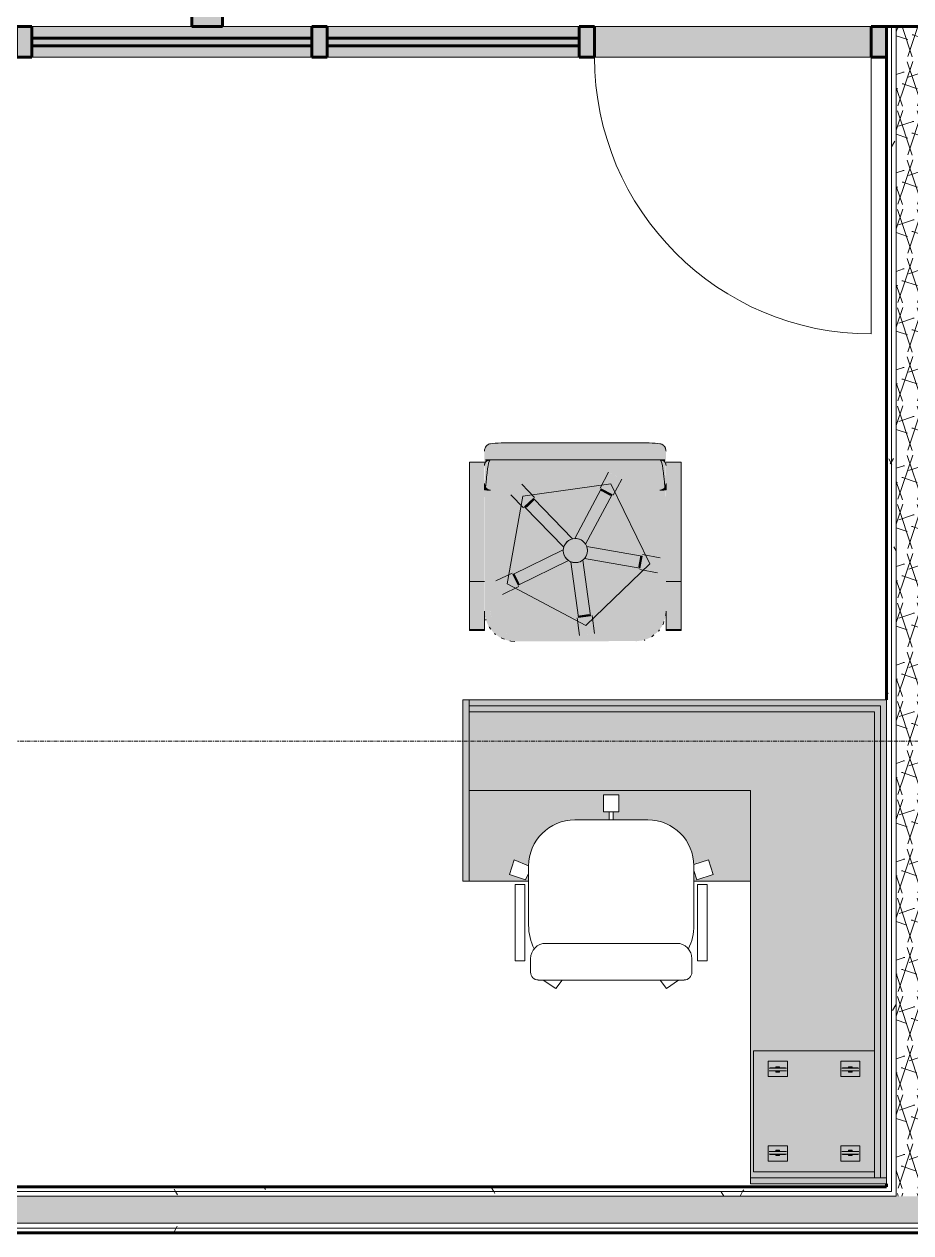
# Model space of a CAD drawing. Header units: inches. Extents: x -4061 to -1937, y 10959 to 12323.
# Drawn here: x -3751.5 to -3636.2, y 11123.2 to 11280.5 of the extents above; entities that cross this region are included whole.
import ezdxf

# ---------------------------------------------------------------- set-up
doc = ezdxf.new("R2010")
doc.units = ezdxf.units.IN
doc.header["$MEASUREMENT"] = 0
doc.linetypes.add('Grid Line 1_2_', pattern=[0.875, 0.5, -0.125, 0.125, -0.125])
for name, color, linetype, lineweight in [('0-1', 7, 'Continuous', 5), ('A-DOOR', 31, 'Continuous', 18), ('A-DOOR-7', 31, 'Continuous', 9), ('A-GLAZ-CURT', 52, 'Continuous', 9), ('A-GLAZ-CURT-3', 52, 'Continuous', 60), ('A-GLAZ-CWMG', 51, 'Continuous', 9), ('A-GLAZ-CWMG-4', 51, 'Continuous', 60), ('A-WALL', 113, 'Continuous', 18), ('A-WALL-PATT-6', 111, 'Continuous', 9), ('I-FURN', 30, 'Continuous', 9), ('I-WALL-2', 2, 'Continuous', 60), ('S-GRID-1', 1, 'Grid Line 1_2_', 9)]:
    doc.layers.add(name, color=color, linetype=linetype, lineweight=lineweight)
pattern_1 = [(0, (0, 0), (20.48, 5.12), [0.845, -14.515, 0.845, -14.515, -81.92]), (0, (0, 0), (20.48, 5.12), [-30.72, 0.845, -29.875, 0.845, -14.515, -35.84]), (0, (0, 0), (20.48, 5.12), [-76.8, 0.845, -9.395, 0.845, -24.755]), (120, (7.68, 2.56), (-14.67405, 15.1762003), [0.845, -14.515, 0.845, -14.515, -81.92]), (120, (7.68, 2.56), (-14.67405, 15.1762003), [-30.72, 0.845, -29.875, 0.845, -14.515, -35.84]), (120, (7.68, 2.56), (-14.67405, 15.1762003), [-76.8, 0.845, -9.395, 0.845, -24.755]), (240, (10.24, 12.8), (-5.80595, -20.2962003), [0.845, -14.515, 0.845, -14.515, -81.92]), (240, (10.24, 12.8), (-5.80595, -20.2962003), [-30.72, 0.845, -29.875, 0.845, -14.515, -35.84]), (240, (10.24, 12.8), (-5.80595, -20.2962003), [-76.8, 0.845, -9.395, 0.845, -24.755])]
pattern_2 = [(161.57, (0.32, 0.32), (-2.560496185, -0.000537386), [0, -18.214, 2.022, 0]), (18.43, (-0.32, 0.32), (-2.560496185, 0.000537386), [0, -18.214, 2.022, 0]), (108.43, (0.32, 0.32), (1.27922091, -6.400876726), [6.07, -14.166]), (71.57, (-0.32, 0.32), (1.27922091, 6.400876726), [6.07, -14.166])]

# ---------------------------------------------------------------- blocks, each defined once
blk = doc.blocks.new('CTR - 1st Phase - Shell_rvt-1-ENLARGED RCP - 1ST FLOOR PLAN - EAST')
at = {"layer": 'S-GRID-1'}
blk.add_line((-1936.83, 11187.19), (-4027.88, 11187.19), dxfattribs=at)
blk = doc.blocks.new('Storefront_Entry_Door-_Single_7051 - Store Front Single Door-2030641-ENLARGED RCP - 1ST FLOOR PLAN - EAST')
at = {"layer": 'A-DOOR-7'}
blk.add_line((-18, 2), (-18, 38), dxfattribs=at)
blk.add_arc((-18, 2), 36, 0, 90, dxfattribs=at)
blk = doc.blocks.new('Rectangular Mullion - 2_ x 4_ rectangular-2030643-ENLARGED RCP - 1ST FLOOR PLAN - EAST')
at = {"layer": 'A-GLAZ-CWMG'}
blk.add_hatch(color=256, dxfattribs=at).paths.add_polyline_path([(0, -2), (0, 2), (-2, 2), (-2, -2)], flags=0)
at = {"layer": 'A-GLAZ-CWMG-4'}
for p, q in [((-2, 2), (0, 2)), ((-2, -2), (-2, 2)), ((0, 2), (0, -2)), ((0, -2), (-2, -2))]:
    blk.add_line(p, q, dxfattribs=at)
blk = doc.blocks.new('System Panel - Glazed-2030644-ENLARGED RCP - 1ST FLOOR PLAN - EAST')
at = {"layer": 'A-GLAZ-CURT'}
blk.add_hatch(color=256, dxfattribs=at).paths.add_polyline_path([(-16.4, 0.5), (-16.4, -0.5), (16.4, -0.5), (16.4, 0.5), (5.82, 0.5)], flags=0)
at = {"layer": 'A-GLAZ-CURT-3'}
for p, q in [((-16.4, -0.5), (-16.4, 0.5)), ((-16.4, 0.5), (16.4, 0.5)), ((16.4, 0.5), (16.4, -0.5)), ((16.4, -0.5), (-16.4, -0.5))]:
    blk.add_line(p, q, dxfattribs=at)
blk = doc.blocks.new('System Panel - Glazed-2030645-ENLARGED RCP - 1ST FLOOR PLAN - EAST')
at = {"layer": 'A-GLAZ-CURT'}
blk.add_hatch(color=256, dxfattribs=at).paths.add_polyline_path([(-14.16, 0.5), (-18.2, 0.5), (-18.2, -0.5), (18.2, -0.5), (18.2, 0.5), (-11.17, 0.5)], flags=0)
at = {"layer": 'A-GLAZ-CURT-3'}
for p, q in [((-18.2, -0.5), (-18.2, 0.5)), ((-18.2, 0.5), (18.2, 0.5)), ((18.2, 0.5), (18.2, -0.5)), ((18.2, -0.5), (-18.2, -0.5))]:
    blk.add_line(p, q, dxfattribs=at)
blk = doc.blocks.new('Rectangular Mullion - 2_ x 4_ rectangular-1892388-ENLARGED RCP - 1ST FLOOR PLAN - EAST')
at = {"layer": 'A-GLAZ-CWMG'}
blk.add_hatch(color=256, dxfattribs=at).paths.add_polyline_path([(-3641.32, 11276.16), (-3641.32, 11280.16), (-3677.32, 11280.16), (-3677.32, 11276.16)], flags=0)
for p, q in [((-3641.32, 11280.16), (-3677.32, 11280.16)), ((-3641.32, 11276.16), (-3677.32, 11276.16))]:
    blk.add_line(p, q, dxfattribs=at)
blk = doc.blocks.new('Rectangular Mullion - 2_ x 4_ rectangular-1900240-ENLARGED RCP - 1ST FLOOR PLAN - EAST')
at = {"layer": 'A-GLAZ-CWMG'}
h = blk.add_hatch(color=256, dxfattribs=at)
h.paths.add_polyline_path([(-3679.32, 11276.16), (-3679.32, 11277.66), (-3712.12, 11277.66), (-3712.12, 11276.16), (-3700.33, 11276.16)], flags=0)
h.paths.add_polyline_path([(-3702.35, 11278.66), (-3679.32, 11278.66), (-3679.32, 11280.16), (-3712.12, 11280.16), (-3712.12, 11278.66), (-3705.12, 11278.66)], flags=0)
for p, q in [((-3679.32, 11280.16), (-3712.12, 11280.16)), ((-3679.32, 11276.16), (-3712.12, 11276.16))]:
    blk.add_line(p, q, dxfattribs=at)
blk = doc.blocks.new('Rectangular Mullion - 2_ x 4_ rectangular-1890806-ENLARGED RCP - 1ST FLOOR PLAN - EAST')
at = {"layer": 'A-GLAZ-CWMG'}
h = blk.add_hatch(color=256, dxfattribs=at)
h.paths.add_polyline_path([(-3720.09, 11276.16), (-3714.12, 11276.16), (-3714.12, 11277.66), (-3750.52, 11277.66), (-3750.52, 11276.16), (-3721.94, 11276.16)], flags=0)
h.paths.add_polyline_path([(-3721.86, 11278.66), (-3714.12, 11278.66), (-3714.12, 11280.16), (-3750.52, 11280.16), (-3750.52, 11278.66), (-3723.72, 11278.66)], flags=0)
for p, q in [((-3729.72, 11280.16), (-3750.52, 11280.16)), ((-3714.12, 11280.16), (-3725.72, 11280.16)), ((-3714.12, 11276.16), (-3750.52, 11276.16))]:
    blk.add_line(p, q, dxfattribs=at)
blk = doc.blocks.new('Rectangular Mullion - 2_ x 4_ rectangular-2030640-ENLARGED RCP - 1ST FLOOR PLAN - EAST')
at = {"layer": 'A-GLAZ-CWMG'}
blk.add_hatch(color=256, dxfattribs=at).paths.add_polyline_path([(-1, -2), (-1, 2), (1, 2), (1, -2)], flags=0)
at = {"layer": 'A-GLAZ-CWMG-4'}
for p, q in [((1, 2), (-1, 2)), ((-1, 2), (-1, -2)), ((1, -2), (1, 2)), ((-1, -2), (1, -2))]:
    blk.add_line(p, q, dxfattribs=at)
blk = doc.blocks.new('Rectangular Mullion - 2_ x 4_ rectangular-2030650-ENLARGED RCP - 1ST FLOOR PLAN - EAST')
at = {"layer": 'A-GLAZ-CWMG'}
blk.add_hatch(color=256, dxfattribs=at).paths.add_polyline_path([(0, -2), (0, 2), (-2, 2), (-2, -2)], flags=0)
at = {"layer": 'A-GLAZ-CWMG-4'}
for p, q in [((-2, 2), (0, 2)), ((-2, -2), (-2, 2)), ((0, 2), (0, -2)), ((0, -2), (-2, -2))]:
    blk.add_line(p, q, dxfattribs=at)
blk = doc.blocks.new('L-shaped_office_desk_18130 - Desk office-1854579-ENLARGED RCP - 1ST FLOOR PLAN - EAST')
at = {"layer": 'I-FURN'}
for points in [[(-27.56, -11.81), (-26.77, -11.81), (-26.77, 11.81), (-27.56, 11.81), (-27.56, -7.21)], [(26.77, -50.39), (26.77, 11.02), (-26.77, 11.02), (-26.77, 10.24), (25.98, 10.24), (25.98, -50.39)], [(-26.77, -11.81), (-19.02, -11.81), (-19.02, -10.81), (-19.41, -11.6), (-21.52, -10.92), (-20.9, -9.02), (-19.02, -9.82), (-18.81, -8.27), (-18.21, -6.82), (-17.26, -5.58), (-16.02, -4.62), (-14.57, -4.03), (-12.96, -3.82), (-8.52, -3.82), (-8.52, -2.78), (-9.27, -2.78), (-9.27, -0.56), (-7.27, -0.56), (-7.27, -2.78), (-8.02, -2.78), (-8.02, -3.82), (-3.52, -3.82), (-2, -4.02), (-0.57, -4.59), (0.66, -5.51), (1.61, -6.71), (2.23, -8.11), (2.48, -9.63), (4.37, -9.02), (4.99, -10.92), (2.87, -11.6), (2.48, -10.4), (2.48, -11.81), (9.84, -11.81), (9.84, 0), (-26.77, 0), (-26.77, -11.6)], [(13.68, -36.5), (14.51, -36.5), (14.51, -36.13), (12.26, -36.13), (12.26, -36.5), (13.39, -36.5)], [(12.39, -36.13), (14.39, -36.13), (14.36, -36.1), (12.39, -36.1)], [(13.32, -36.03), (13.51, -36.03), (13.51, -35.97), (13.26, -35.97), (13.26, -36.03), (13.31, -36.03)], [(23.92, -36.5), (23.96, -36.5), (23.96, -36.13), (21.71, -36.13), (21.71, -36.5), (23.81, -36.5)], [(23.8, -36.13), (23.83, -36.13), (23.81, -36.1), (21.83, -36.1), (21.86, -36.13), (23.79, -36.13)], [(22.9, -36.03), (22.96, -36.03), (22.94, -35.97), (22.71, -35.97), (22.71, -36.03), (22.83, -36.03)], [(13.17, -36.66), (13.6, -36.66), (13.6, -36.53), (13.17, -36.53), (13.17, -36.6)], [(23.05, -36.66), (23.05, -36.53), (22.62, -36.53), (22.62, -36.66), (23.01, -36.66)], [(13.39, -47.34), (14.51, -47.34), (14.51, -46.96), (12.26, -46.96), (12.26, -47.34), (13.09, -47.34)], [(13.41, -46.93), (13.6, -46.93), (13.6, -46.81), (13.17, -46.81), (13.17, -46.93), (13.39, -46.93)], [(21.71, -47.34), (23.96, -47.34), (23.96, -46.96), (21.71, -46.96)], [(22.9, -46.93), (23.05, -46.93), (23.05, -46.81), (22.62, -46.81), (22.62, -46.93), (22.83, -46.93)], [(13.65, -47.37), (14.39, -47.37), (14.36, -47.34), (12.39, -47.34), (12.41, -47.37), (13.64, -47.37)], [(13.51, -47.49), (13.51, -47.43), (13.26, -47.43), (13.28, -47.49), (13.45, -47.49)], [(23.8, -47.37), (23.83, -47.37), (23.81, -47.34), (21.83, -47.34), (21.86, -47.37), (23.71, -47.37)], [(22.71, -47.49), (22.96, -47.49), (22.96, -47.43), (22.71, -47.43)], [(26.77, -51.18), (27.56, -51.18), (27.56, -50.39), (9.84, -50.39), (9.84, -51.18), (25.98, -51.18)]]:
    blk.add_hatch(color=256, dxfattribs=at).paths.add_polyline_path(points, flags=0)
h = blk.add_hatch(color=256, dxfattribs=at)
h.paths.add_polyline_path([(9.84, -50.39), (25.98, -50.39), (25.98, -49.61), (10.24, -49.61), (10.24, -33.86), (25.98, -33.86), (25.98, 10.24), (-26.77, 10.24), (-26.77, 0), (9.84, 0), (9.84, -44.79)], flags=0)
h.paths.add_polyline_path([(27.56, -50.39), (27.56, 11.81), (-26.77, 11.81), (-26.77, 11.02), (26.77, 11.02), (26.77, -50.39)], flags=0)
h = blk.add_hatch(color=256, dxfattribs=at)
h.paths.add_polyline_path([(17.7, -49.61), (25.98, -49.61), (25.98, -33.86), (10.24, -33.86), (10.24, -49.61)], flags=0)
h.paths.add_polyline_path([(21.58, -48.24), (21.58, -46.24), (24.08, -46.24), (24.08, -48.24)], flags=0)
h.paths.add_polyline_path([(14.64, -48.24), (12.14, -48.24), (12.14, -46.24), (14.64, -46.24)], flags=0)
h.paths.add_polyline_path([(21.58, -37.22), (21.58, -35.22), (24.08, -35.22), (24.08, -37.22)], flags=0)
h.paths.add_polyline_path([(14.64, -37.22), (12.14, -37.22), (12.14, -35.22), (14.64, -35.22), (14.64, -35.39)], flags=0)
h = blk.add_hatch(color=256, dxfattribs=at)
h.paths.add_polyline_path([(12.14, -37.22), (14.64, -37.22), (14.64, -35.22), (12.14, -35.22), (12.14, -36.5)], flags=0)
h.paths.add_polyline_path([(13.56, -36.66), (13.17, -36.66), (13.17, -36.53), (13.6, -36.53), (13.6, -36.66)], flags=0)
h.paths.add_polyline_path([(13.6, -36.5), (12.26, -36.5), (12.26, -36.13), (12.39, -36.13), (12.41, -36.1), (14.39, -36.1), (14.39, -36.13), (14.51, -36.13), (14.51, -36.5), (13.64, -36.5)], flags=0)
h.paths.add_polyline_path([(13.32, -36.03), (13.26, -36.03), (13.28, -35.97), (13.51, -35.97), (13.51, -36.03), (13.39, -36.03)], flags=0)
h = blk.add_hatch(color=256, dxfattribs=at)
h.paths.add_polyline_path([(23.05, -37.22), (24.08, -37.22), (24.08, -35.22), (21.58, -35.22), (21.58, -37.22), (23.01, -37.22)], flags=0)
h.paths.add_polyline_path([(22.62, -36.66), (22.62, -36.53), (23.05, -36.53), (23.05, -36.66), (22.66, -36.66)], flags=0)
h.paths.add_polyline_path([(22.85, -36.5), (21.71, -36.5), (21.71, -36.13), (21.83, -36.13), (21.86, -36.1), (23.83, -36.1), (23.83, -36.13), (23.96, -36.13), (23.96, -36.5), (22.9, -36.5)], flags=0)
h.paths.add_polyline_path([(22.9, -36.03), (22.71, -36.03), (22.71, -35.97), (22.96, -35.97), (22.96, -36.03), (22.91, -36.03)], flags=0)
h = blk.add_hatch(color=256, dxfattribs=at)
h.paths.add_polyline_path([(14.09, -48.24), (14.64, -48.24), (14.63, -46.24), (12.14, -46.24), (12.14, -48.24), (13.95, -48.24)], flags=0)
h.paths.add_polyline_path([(13.32, -47.49), (13.26, -47.49), (13.26, -47.43), (13.51, -47.43), (13.51, -47.49), (13.39, -47.49)], flags=0)
h.paths.add_polyline_path([(13.13, -47.37), (12.39, -47.37), (12.39, -47.34), (12.26, -47.34), (12.26, -46.96), (14.51, -46.96), (14.51, -47.34), (14.39, -47.34), (14.36, -47.37), (13.26, -47.37)], flags=0)
h.paths.add_polyline_path([(13.41, -46.93), (13.17, -46.93), (13.17, -46.81), (13.6, -46.81), (13.6, -46.93), (13.45, -46.93)], flags=0)
h = blk.add_hatch(color=256, dxfattribs=at)
h.paths.add_polyline_path([(21.58, -48.24), (24.08, -48.24), (24.08, -46.24), (21.58, -46.24), (21.58, -47.34)], flags=0)
h.paths.add_polyline_path([(22.96, -47.49), (22.71, -47.49), (22.71, -47.43), (22.96, -47.43)], flags=0)
h.paths.add_polyline_path([(23.8, -47.37), (21.83, -47.37), (21.83, -47.34), (21.71, -47.34), (21.71, -46.96), (23.96, -46.96), (23.96, -47.34), (23.83, -47.34), (23.81, -47.37)], flags=0)
h.paths.add_polyline_path([(22.62, -46.93), (22.62, -46.81), (23.05, -46.81), (23.05, -46.93), (22.66, -46.93)], flags=0)
for p, q in [((-27.56, -11.81), (-27.56, 11.81)), ((-27.56, 11.81), (-26.77, 11.81)), ((-26.77, 11.81), (-26.77, -11.81)), ((27.56, 11.81), (-26.77, 11.81)), ((-26.77, 10.24), (-26.77, 11.02)), ((-26.77, 11.02), (26.77, 11.02)), ((26.77, 11.02), (26.77, -50.39)), ((27.56, 11.81), (27.56, -50.39)), ((25.98, 10.24), (-26.77, 10.24)), ((25.98, -50.39), (25.98, 10.24)), ((-26.77, 0), (9.84, 0)), ((9.84, 0), (9.84, -11.81)), ((-26.77, -11.81), (-27.56, -11.81)), ((-19.02, -11.81), (-26.77, -11.81)), ((9.84, -11.81), (2.48, -11.81)), ((9.84, -50.39), (9.84, -11.81)), ((10.24, -49.61), (10.24, -33.86)), ((10.24, -33.86), (25.98, -33.86)), ((14.64, -35.22), (12.14, -35.22)), ((12.14, -37.22), (12.14, -35.22)), ((14.51, -36.13), (12.26, -36.13)), ((14.39, -36.1), (12.39, -36.1)), ((13.64, -35.97), (13.14, -35.97)), ((13.14, -36.03), (13.14, -35.97)), ((13.14, -36.03), (13.64, -36.03)), ((13.64, -35.97), (13.64, -36.03)), ((14.64, -35.22), (14.64, -37.22)), ((24.08, -35.22), (21.58, -35.22)), ((21.58, -37.22), (21.58, -35.22)), ((23.96, -36.13), (21.71, -36.13)), ((23.83, -36.1), (21.83, -36.1)), ((23.08, -35.97), (22.58, -35.97)), ((22.58, -36.03), (22.58, -35.97)), ((22.58, -36.03), (23.08, -36.03)), ((23.08, -35.97), (23.08, -36.03)), ((24.08, -35.22), (24.08, -37.22)), ((12.14, -37.22), (14.64, -37.22)), ((12.26, -36.5), (14.51, -36.5)), ((13.64, -36.53), (13.14, -36.53)), ((13.14, -36.66), (13.14, -36.53)), ((13.14, -36.66), (13.64, -36.66)), ((13.64, -36.53), (13.64, -36.66)), ((21.58, -37.22), (24.08, -37.22)), ((21.71, -36.5), (23.96, -36.5)), ((23.08, -36.53), (22.58, -36.53)), ((22.58, -36.66), (22.58, -36.53)), ((22.58, -36.66), (23.08, -36.66)), ((23.08, -36.53), (23.08, -36.66)), ((14.64, -46.24), (12.14, -46.24)), ((12.14, -48.24), (12.14, -46.24)), ((14.51, -46.96), (12.26, -46.96)), ((13.64, -46.81), (13.14, -46.81)), ((13.14, -46.93), (13.14, -46.81)), ((13.14, -46.93), (13.64, -46.93)), ((13.64, -46.81), (13.64, -46.93)), ((14.64, -46.24), (14.64, -48.24)), ((24.08, -46.24), (21.58, -46.24)), ((21.58, -48.24), (21.58, -46.24)), ((23.96, -46.96), (21.71, -46.96)), ((23.08, -46.81), (22.58, -46.81)), ((22.58, -46.93), (22.58, -46.81)), ((22.58, -46.93), (23.08, -46.93)), ((23.08, -46.81), (23.08, -46.93)), ((24.08, -46.24), (24.08, -48.24)), ((12.14, -48.24), (14.64, -48.24)), ((12.26, -47.34), (14.51, -47.34)), ((12.39, -47.37), (14.39, -47.37)), ((13.64, -47.43), (13.14, -47.43)), ((13.14, -47.49), (13.14, -47.43)), ((13.14, -47.49), (13.64, -47.49)), ((13.64, -47.43), (13.64, -47.49)), ((21.58, -48.24), (24.08, -48.24)), ((21.71, -47.34), (23.96, -47.34)), ((21.83, -47.37), (23.83, -47.37)), ((23.08, -47.43), (22.58, -47.43)), ((22.58, -47.49), (22.58, -47.43)), ((22.58, -47.49), (23.08, -47.49)), ((23.08, -47.43), (23.08, -47.49)), ((25.98, -49.61), (10.24, -49.61)), ((9.84, -50.39), (9.84, -51.18)), ((9.84, -50.39), (27.56, -50.39)), ((9.84, -51.18), (27.56, -51.18)), ((26.77, -50.39), (25.98, -50.39)), ((27.56, -51.18), (27.56, -50.39))]:
    blk.add_line(p, q, dxfattribs=at)
blk = doc.blocks.new('Chair-Executive - Chair-Executive-1854441-ENLARGED RCP - 1ST FLOOR PLAN - EAST')
at = {"layer": 'I-FURN'}
for p, q in [((4.55, 14.36), (4.55, 12.14)), ((4.55, 14.36), (6.55, 14.36)), ((6.55, 14.36), (6.55, 12.14)), ((0.8, 11.1), (10.3, 11.1)), ((4.55, 12.14), (6.55, 12.14)), ((5.3, 12.14), (5.3, 11.1)), ((5.3, 12.14), (5.8, 12.14)), ((5.3, 11.1), (5.8, 11.1)), ((5.8, 12.14), (5.8, 11.1)), ((-7.7, 4), (-7.08, 5.9)), ((-7.08, 5.9), (-5.2, 5.1)), ((-5.2, 5.1), (-5.2, -2.61)), ((16.3, 5.29), (18.19, 5.9)), ((16.3, 5.1), (16.3, -2.61)), ((18.19, 5.9), (18.8, 4)), ((-7.7, 4), (-5.59, 3.31)), ((-5.59, 3.31), (-5.2, 4.11)), ((16.69, 3.31), (16.3, 4.52)), ((18.8, 4), (16.69, 3.31)), ((-6.95, 2.69), (-6.95, -7.25)), ((-6.95, 2.69), (-5.69, 2.69)), ((-5.69, 2.69), (-5.69, -7.25)), ((16.78, 2.69), (16.78, -7.25)), ((18.05, 2.69), (16.78, 2.69)), ((18.05, 2.69), (18.05, -7.25)), ((-2.95, -4.97), (14.05, -4.97)), ((-6.95, -7.25), (-5.69, -7.25)), ((-4.94, -8.74), (-4.94, -6.97)), ((16.04, -8.74), (16.04, -6.97)), ((18.05, -7.25), (16.78, -7.25)), ((-3.95, -9.74), (15.05, -9.74)), ((-1.64, -10.85), (-3.3, -9.74)), ((-0.83, -9.74), (-1.64, -10.85)), ((11.93, -9.74), (12.74, -10.85)), ((12.74, -10.85), (14.28, -9.74))]:
    blk.add_line(p, q, dxfattribs=at)
for centre, radius, start, end in [((0.8, 5.1), 6, 90, 180), ((10.3, 5.1), 6, 0, 90), ((1.8, -2.61), 7, 180, 206.1658), ((9.3, -2.61), 7, 333.8316, 0), ((-2.95, -6.97), 2, 90, 180), ((14.05, -6.97), 2, 0, 90), ((-3.95, -8.74), 0.993, 180, 270), ((15.05, -8.74), 0.993, 270, 0)]:
    blk.add_arc(centre, radius, start, end, dxfattribs=at)
blk = doc.blocks.new('Office_chair_with_leather_seat_18133 - Office_chair_with_leather_seat_18133-1855774-ENLARGED RCP - 1ST FLOOR PLAN - EAST')
at = {"layer": 'I-FURN'}
h = blk.add_hatch(color=256, dxfattribs=at)
h.paths.add_polyline_path([(10.38, 32.91), (10.49, 33.03), (10.46, 33.16), (10.39, 32.96)], flags=0)
h.paths.add_polyline_path([(10.24, 32.5), (10.29, 32.77), (10.32, 32.82), (10.38, 32.91), (10.38, 33.22), (10.63, 33.22), (10.65, 33.22), (10.71, 33.2), (10.73, 33.16), (10.84, 33.2), (11.02, 33.22), (11.02, 35.32), (10.78, 35.25), (10.58, 35.11), (10.38, 34.85), (10.29, 34.65), (10.25, 34.48), (10.24, 34.33), (10.24, 32.54)], flags=0)
for points in [[(21.98, 33.22), (33.07, 33.22), (33.07, 35.32), (31.68, 35.42), (29.64, 35.45), (13.27, 35.45), (11.65, 35.37), (11.02, 35.32), (11.02, 33.22), (14.31, 33.22)], [(10.2, 32.14), (10.24, 32.14), (10.24, 32.93), (8.27, 32.9), (8.27, 32.14)], [(8.27, 17.37), (10.24, 17.37), (10.24, 32.14), (8.27, 32.14), (8.27, 20.56)], [(27, 28.61), (28.09, 30.71), (26.37, 31.62), (25.28, 29.53), (26.94, 28.65)], [(33.9, 32.14), (35.83, 32.14), (35.83, 32.93), (33.86, 32.9), (33.86, 32.14)], [(33.86, 17.37), (35.83, 17.37), (35.83, 32.14), (33.86, 32.14), (33.86, 20.56)], [(15.32, 26.97), (16.74, 28.34), (15.1, 30.04), (13.68, 28.67), (15.29, 27)], [(11.02, 29.27), (10.75, 29.33), (10.55, 29.45), (10.37, 29.58), (10.24, 29.55), (10.26, 29.32), (10.47, 29.29), (10.97, 29.27)], [(26.71, 28.61), (26.78, 28.65), (26.8, 28.72), (25.44, 29.45), (25.43, 29.32), (25.52, 29.18), (26.56, 28.63), (26.69, 28.61)], [(33.07, 29.27), (33.83, 29.32), (33.86, 29.34), (33.83, 29.56), (33.67, 29.58), (33.53, 29.44), (33.42, 29.37), (33.25, 29.3), (33.08, 29.27)], [(15.6, 27.05), (15.75, 27.11), (16.64, 28.01), (16.64, 28.08), (16.58, 28.18), (15.47, 27.1), (15.56, 27.06)], [(21.96, 19.85), (22.37, 19.88), (22.76, 20.01), (23.03, 20.19), (23.17, 20.3), (23.45, 20.69), (23.59, 21.1), (23.63, 21.48), (23.54, 21.92), (23.37, 22.27), (23.12, 22.56), (22.76, 22.81), (22.37, 22.95), (21.98, 22.98), (21.63, 22.92), (21.29, 22.78), (20.95, 22.53), (20.7, 22.2), (20.54, 21.82), (20.49, 21.47), (20.54, 21.04), (20.69, 20.65), (20.91, 20.34), (21.27, 20.05), (21.76, 19.88), (21.94, 19.85)], [(30.47, 19.13), (30.74, 20.68), (30.63, 20.66), (30.59, 20.63), (30.51, 20.47), (30.32, 19.26), (30.44, 19.14)], [(32.76, 18.53), (33.11, 20.46), (30.77, 20.85), (30.44, 18.94), (32.72, 18.53)], [(8.27, 15.9), (10.24, 15.9), (10.24, 17.37), (8.27, 17.34), (8.27, 16.03)], [(12.57, 15.69), (14.69, 16.72), (13.83, 18.49), (11.7, 17.46), (12.56, 15.71)], [(14.6, 16.9), (14.69, 17.01), (14.71, 17.11), (14.6, 17.35), (14.15, 18.27), (13.96, 18.33), (13.93, 18.29), (14.59, 16.93)], [(35.83, 15.9), (35.83, 17.37), (33.86, 17.34), (33.86, 15.9)], [(10.24, 11.13), (10.24, 15.9), (8.27, 15.9), (8.27, 11.13)], [(33.86, 11.13), (35.83, 11.13), (35.83, 15.9), (33.86, 15.9), (33.86, 11.16)], [(14.17, 9.6), (14.17, 10.39), (13.36, 10.5), (12.59, 10.81), (11.92, 11.35), (11.43, 12.01), (11.13, 12.72), (11, 13.54), (10.24, 13.54), (10.37, 12.52), (10.68, 11.74), (10.84, 11.47), (11.45, 10.7), (12.13, 10.19), (12.2, 10.13), (13.22, 9.72), (13.53, 9.67), (13.92, 9.63)], [(10.37, 12.52), (10.26, 13.31), (10.34, 12.68)], [(22.62, 10.34), (24.57, 10.62), (24.24, 12.95), (22.29, 12.68), (22.62, 10.38)], [(22.49, 12.71), (24.04, 12.95), (24, 13.03), (23.95, 13.06), (23.83, 13.09), (22.56, 12.89), (22.49, 12.76)], [(29.92, 9.6), (30.94, 9.74), (31.72, 10.05), (31.98, 10.2), (32.76, 10.82), (33.27, 11.49), (33.33, 11.57), (33.74, 12.59), (33.79, 12.9), (33.83, 13.54), (33.07, 13.54), (32.96, 12.72), (32.65, 11.96), (32.13, 11.3), (31.45, 10.79), (30.74, 10.5), (29.92, 10.39), (29.92, 9.63)], [(8.27, 11.02), (10.24, 11.04), (10.24, 11.13), (8.27, 11.13), (8.27, 11.04)], [(33.86, 11.02), (35.83, 11.04), (35.83, 11.13), (33.86, 11.13), (33.86, 11.04)], [(14.17, 9.6), (29.92, 9.63), (29.92, 10.39), (22.79, 10.37), (22.62, 10.34), (22.6, 10.39), (14.17, 10.39), (14.17, 9.63)]]:
    blk.add_hatch(color=256, dxfattribs=at).paths.add_polyline_path(points, flags=0)
h = blk.add_hatch(color=256, dxfattribs=at)
h.paths.add_polyline_path([(33.72, 32.91), (33.61, 33.15), (33.62, 33.02), (33.7, 32.93)], flags=0)
h.paths.add_polyline_path([(33.86, 32.5), (33.84, 34.54), (33.72, 34.85), (33.67, 34.94), (33.52, 35.11), (33.32, 35.25), (33.07, 35.32), (33.07, 33.22), (33.39, 33.2), (33.4, 33.22), (33.45, 33.2), (33.48, 33.22), (33.71, 33.22), (33.73, 32.9), (33.82, 32.7), (33.85, 32.54)], flags=0)
h = blk.add_hatch(color=256, dxfattribs=at)
h.paths.add_polyline_path([(11.02, 13.54), (11.02, 29.27), (10.38, 29.3), (10.24, 29.3), (10.26, 13.54), (10.82, 13.54)], flags=0)
h.paths.add_polyline_path([(11.02, 29.27), (11.01, 33.2), (10.82, 32.92), (10.81, 32.87), (10.64, 32.05), (10.62, 31.95), (10.45, 30.27), (10.41, 29.6), (10.57, 29.44), (10.64, 29.39), (10.85, 29.3), (11.01, 29.27)], flags=0)
h.paths.add_polyline_path([(10.38, 29.64), (10.38, 29.65), (10.38, 29.65)], flags=0)
h.paths.add_polyline_path([(10.86, 33.03), (10.98, 33.2), (11.02, 33.22), (10.86, 33.2), (10.86, 33.13)], flags=0)
h = blk.add_hatch(color=256, dxfattribs=at)
h.paths.add_polyline_path([(10.82, 33.2), (10.83, 32.94), (10.86, 33.03), (10.86, 33.2)], flags=0)
h.paths.add_polyline_path([(10.64, 33.13), (10.64, 32.05), (10.78, 32.8), (10.82, 32.98), (10.79, 33.19), (10.71, 33.16)], flags=0)
h.paths.add_polyline_path([(10.39, 29.62), (10.55, 31.39), (10.63, 32.05), (10.62, 33.12), (10.45, 32.99), (10.37, 32.9), (10.3, 32.78), (10.31, 29.76), (10.35, 29.74), (10.38, 29.64)], flags=0)
h.paths.add_polyline_path([(10.29, 29.83), (10.29, 29.84), (10.27, 32.7), (10.24, 32.54), (10.24, 32.35), (10.26, 29.92), (10.29, 29.84)], flags=0)
h = blk.add_hatch(color=256, dxfattribs=at)
h.paths.add_polyline_path([(10.64, 33.13), (10.71, 33.19), (10.69, 33.22), (10.64, 33.2), (10.64, 33.16)], flags=0)
h.paths.add_polyline_path([(10.38, 32.91), (10.48, 33.15), (10.5, 33.04), (10.64, 33.14), (10.62, 33.22), (10.38, 33.22), (10.37, 33.03)], flags=0)
h = blk.add_hatch(color=256, dxfattribs=at)
h.paths.add_polyline_path([(33.68, 29.59), (33.7, 29.62), (33.69, 29.6)], flags=0)
h.paths.add_polyline_path([(10.42, 29.59), (10.4, 29.62), (10.41, 29.6)], flags=0)
h.paths.add_polyline_path([(33.61, 30.8), (33.59, 30.98), (33.59, 30.94)], flags=0)
h.paths.add_polyline_path([(33.46, 32.05), (33.31, 32.8), (33.3, 32.82), (33.46, 32.06)], flags=0)
h.paths.add_polyline_path([(10.64, 32.05), (10.68, 32.25), (10.67, 32.28)], flags=0)
h.paths.add_polyline_path([(33.27, 32.92), (33.23, 33.03), (33.11, 33.2), (33.09, 33.2), (33.26, 32.93)], flags=0)
h.paths.add_polyline_path([(10.83, 32.92), (10.98, 33.2), (10.94, 33.18), (10.83, 32.94)], flags=0)
h = blk.add_hatch(color=256, dxfattribs=at)
h.paths.add_polyline_path([(29.92, 10.39), (30.74, 10.5), (31.5, 10.81), (32.15, 11.31), (32.65, 11.96), (32.96, 12.72), (33.07, 13.54), (33.07, 20.24), (32.76, 18.53), (30.44, 18.94), (30.47, 19.13), (23.27, 20.4), (23.27, 20.42), (23.17, 20.3), (23.03, 20.17), (24.05, 12.93), (24.24, 12.95), (24.55, 10.61), (22.96, 10.39), (29.64, 10.39)], flags=0)
h.paths.add_polyline_path([(14.17, 10.39), (22.62, 10.39), (22.32, 12.68), (22.49, 12.71), (21.47, 19.95), (21.42, 19.99), (21.19, 20.11), (21.17, 20.11), (14.61, 16.88), (14.69, 16.72), (12.56, 15.71), (11.7, 17.46), (13.84, 18.47), (13.91, 18.32), (20.49, 21.52), (20.5, 21.52), (20.54, 21.85), (15.46, 27.11), (15.32, 26.97), (13.68, 28.67), (15.1, 30.04), (16.74, 28.34), (16.6, 28.2), (21.68, 22.94), (22.01, 22.99), (25.42, 29.46), (25.27, 29.54), (26.39, 31.62), (28.11, 30.7), (26.98, 28.63), (26.83, 28.71), (23.39, 22.25), (23.42, 22.2), (23.54, 21.95), (30.75, 20.68), (30.78, 20.88), (33.07, 20.49), (33.07, 33.22), (11.02, 33.22), (11.02, 13.54), (11.13, 12.72), (11.45, 11.96), (11.95, 11.31), (12.6, 10.81), (13.36, 10.5)], flags=0)
h = blk.add_hatch(color=256, dxfattribs=at)
h.paths.add_polyline_path([(33.86, 13.54), (33.83, 29.32), (33.63, 29.29), (33.07, 29.27), (33.07, 20.47), (33.11, 20.46), (33.07, 20.27), (33.07, 13.54), (33.84, 13.54)], flags=0)
h.paths.add_polyline_path([(33.07, 29.27), (33.29, 29.3), (33.53, 29.44), (33.7, 29.62), (33.54, 31.35), (33.46, 32.05), (33.46, 32.06), (33.28, 33.03), (33.26, 32.93), (33.07, 33.2), (33.07, 29.27)], flags=0)
h.paths.add_polyline_path([(33.72, 29.64), (33.74, 29.69), (33.72, 29.65)], flags=0)
h.paths.add_polyline_path([(33.79, 29.78), (33.81, 29.84), (33.79, 29.95)], flags=0)
h.paths.add_polyline_path([(33.84, 29.94), (33.85, 29.98), (33.84, 29.95)], flags=0)
h.paths.add_polyline_path([(33.84, 32.54), (33.84, 32.54), (33.84, 32.54)], flags=0)
h.paths.add_polyline_path([(33.23, 33.03), (33.23, 33.2), (33.11, 33.2), (33.15, 33.18), (33.23, 33.03)], flags=0)
h = blk.add_hatch(color=256, dxfattribs=at)
h.paths.add_polyline_path([(33.7, 29.62), (33.72, 29.65), (33.74, 29.69), (33.79, 29.78), (33.8, 32.78), (33.65, 32.99), (33.53, 33.08), (33.46, 33.13), (33.47, 31.96), (33.61, 30.72), (33.7, 29.62)], flags=0)
h.paths.add_polyline_path([(33.81, 29.83), (33.84, 29.95), (33.82, 32.71), (33.8, 32.7), (33.81, 29.84)], flags=0)
h.paths.add_polyline_path([(33.46, 32.05), (33.46, 33.13), (33.28, 33.2), (33.29, 32.87), (33.37, 32.55), (33.42, 32.28)], flags=0)
h.paths.add_polyline_path([(33.27, 32.91), (33.28, 33.2), (33.23, 33.2), (33.23, 33.03), (33.27, 32.92)], flags=0)
h = blk.add_hatch(color=256, dxfattribs=at)
h.paths.add_polyline_path([(33.72, 32.91), (33.71, 33.22), (33.46, 33.2), (33.48, 33.12), (33.61, 33.03), (33.62, 33.2), (33.7, 32.96)], flags=0)
h.paths.add_polyline_path([(33.46, 33.13), (33.45, 33.22), (33.39, 33.2), (33.37, 33.16)], flags=0)
h = blk.add_hatch(color=256, dxfattribs=at)
h.paths.add_polyline_path([(22.49, 12.71), (22.51, 12.8), (22.61, 12.92), (22.83, 12.95), (23.83, 13.09), (24.01, 13.02), (24.03, 13.02), (23.03, 20.17), (22.68, 19.96), (22.28, 19.85), (21.87, 19.85), (21.47, 19.95), (22.49, 12.71)], flags=0)
h.paths.add_polyline_path([(14.6, 16.9), (21.18, 20.11), (20.87, 20.38), (20.64, 20.72), (20.51, 21.11), (20.49, 21.52), (14.01, 18.34), (14.18, 18.23), (14.71, 17.06), (14.65, 16.94)], flags=0)
h.paths.add_polyline_path([(30.47, 19.13), (30.37, 19.18), (30.32, 19.26), (30.31, 19.36), (30.54, 20.56), (30.64, 20.67), (30.66, 20.7), (23.54, 21.95), (23.63, 21.55), (23.61, 21.14), (23.49, 20.75), (23.27, 20.4), (30.44, 19.14)], flags=0)
h.paths.add_polyline_path([(20.55, 21.85), (20.71, 22.22), (20.97, 22.55), (21.3, 22.79), (21.68, 22.94), (16.62, 28.13), (16.64, 28.01), (16.57, 27.9), (15.7, 27.07), (15.56, 27.06), (15.52, 27.05), (19.87, 22.55)], flags=0)
h.paths.add_polyline_path([(23.4, 22.25), (26.76, 28.63), (26.68, 28.61), (26.52, 28.65), (25.48, 29.21), (25.42, 29.35), (25.39, 29.35), (22.01, 22.99), (22.41, 22.95), (22.8, 22.8), (23.13, 22.56)], flags=0)
h = blk.add_hatch(color=256, dxfattribs=at)
h.paths.add_polyline_path([(23.15, 22.54), (23.13, 22.56), (23.13, 22.56)], flags=0)
h.paths.add_polyline_path([(22.44, 22.94), (22.41, 22.95), (22.41, 22.94)], flags=0)
h = blk.add_hatch(color=256, dxfattribs=at)
h.paths.add_polyline_path([(23.45, 20.69), (23.49, 20.75), (23.47, 20.75)], flags=0)
h.paths.add_polyline_path([(23.63, 21.48), (23.61, 21.63), (23.62, 21.55)], flags=0)
h = blk.add_hatch(color=256, dxfattribs=at)
h.paths.add_polyline_path([(31.89, 10.13), (32.54, 10.62), (32.05, 10.25), (31.96, 10.19)], flags=0)
h.paths.add_polyline_path([(33.33, 11.57), (33.66, 12.35), (33.46, 11.88), (33.41, 11.77)], flags=0)
for p, q in [((14.17, 35.45), (29.92, 35.45)), ((33.07, 33.22), (11.02, 33.22)), ((11.02, 33.22), (33.07, 33.22)), ((10.24, 32.93), (8.27, 32.93)), ((8.27, 32.93), (8.27, 32.14)), ((8.27, 32.14), (8.27, 17.37)), ((26.37, 31.62), (25.27, 29.54)), ((35.83, 32.93), (33.86, 32.93)), ((35.83, 32.14), (35.83, 32.93)), ((35.83, 17.37), (35.83, 32.14)), ((10.24, 29.55), (10.24, 30.13)), ((16.74, 28.34), (15.1, 30.04)), ((26.68, 30.1), (15.22, 28.49)), ((31.75, 19.7), (26.68, 30.1)), ((27, 28.61), (28.11, 30.7)), ((33.86, 30.13), (33.86, 29.55)), ((10.24, 29.55), (10.24, 29.34)), ((15.22, 28.49), (13.21, 17.1)), ((13.68, 28.67), (15.32, 26.97)), ((22.01, 22.99), (25.44, 29.45)), ((26.83, 28.71), (23.4, 22.25)), ((26.83, 28.71), (25.44, 29.45)), ((25.52, 29.18), (26.56, 28.63)), ((33.86, 29.34), (33.86, 29.55)), ((16.6, 28.2), (15.46, 27.11)), ((20.55, 21.85), (15.46, 27.11)), ((15.74, 27.1), (16.59, 27.93)), ((16.6, 28.2), (21.68, 22.94)), ((13.91, 18.32), (20.49, 21.52)), ((23.54, 21.95), (30.74, 20.68)), ((30.52, 20.52), (30.31, 19.36)), ((30.47, 19.13), (30.74, 20.68)), ((33.11, 20.46), (30.78, 20.88)), ((21.18, 20.11), (14.6, 16.9)), ((22.49, 12.71), (21.47, 19.95)), ((23.03, 20.17), (24.05, 12.93)), ((30.47, 19.13), (23.27, 20.4)), ((23.43, 11.67), (31.75, 19.7)), ((30.44, 18.94), (32.76, 18.53)), ((10.24, 17.37), (8.27, 17.37)), ((8.27, 17.37), (8.27, 15.9)), ((13.83, 18.49), (11.7, 17.46)), ((13.91, 18.32), (14.6, 16.9)), ((14.69, 17.16), (14.18, 18.23)), ((35.83, 17.37), (33.86, 17.37)), ((35.83, 15.9), (35.83, 17.37)), ((8.27, 15.9), (8.27, 11.13)), ((12.57, 15.69), (14.69, 16.72)), ((13.21, 17.1), (23.43, 11.67)), ((35.83, 11.13), (35.83, 15.9)), ((10.24, 11.13), (10.24, 13.54)), ((22.29, 12.68), (22.62, 10.34)), ((22.49, 12.71), (24.05, 12.93)), ((23.83, 13.09), (22.66, 12.93)), ((24.57, 10.62), (24.24, 12.95)), ((33.86, 13.54), (33.86, 11.13)), ((8.27, 11.13), (8.27, 11.02)), ((8.27, 11.13), (10.24, 11.13)), ((8.27, 11.02), (10.24, 11.02)), ((10.24, 11.02), (10.24, 11.13)), ((33.86, 11.13), (33.86, 11.02)), ((33.86, 11.13), (35.83, 11.13)), ((33.86, 11.02), (35.83, 11.02)), ((35.83, 11.02), (35.83, 11.13))]:
    blk.add_line(p, q, dxfattribs=at)
at = {"layer": 'I-FURN', "flags": 128}
for points in [[(10.48, 33.22), (10.43, 33.22), (10.38, 33.22)], [(10.62, 33.22), (10.55, 33.22), (10.5, 33.22)], [(10.82, 33.22), (10.77, 33.22), (10.69, 33.22), (10.65, 33.22)], [(10.83, 32.94), (10.86, 33.03), (10.94, 33.18), (11.02, 33.22)], [(11.02, 33.22), (10.94, 33.22), (10.85, 33.22)], [(33.07, 33.22), (33.15, 33.18), (33.23, 33.03), (33.27, 32.94)], [(33.24, 33.22), (33.16, 33.22), (33.07, 33.22)], [(33.44, 33.22), (33.4, 33.22), (33.32, 33.22), (33.27, 33.22)], [(33.6, 33.22), (33.55, 33.22), (33.48, 33.22)], [(33.71, 33.22), (33.67, 33.22), (33.61, 33.22)], [(10.49, 30.8), (10.5, 30.98), (10.57, 31.55), (10.63, 32.03)], [(10.64, 32.05), (10.71, 32.47), (10.78, 32.8), (10.82, 32.91)], [(33.28, 32.91), (33.31, 32.8), (33.39, 32.47), (33.46, 32.05)], [(33.46, 32.03), (33.53, 31.55), (33.59, 30.98), (33.61, 30.8)], [(10.39, 29.62), (10.45, 30.33), (10.48, 30.73)], [(33.62, 30.73), (33.65, 30.33), (33.7, 29.62)], [(10.41, 29.59), (10.31, 29.58), (10.26, 29.56), (10.24, 29.55)], [(10.24, 29.34), (10.26, 29.33), (10.31, 29.31), (10.41, 29.3), (10.53, 29.29), (10.68, 29.28), (10.85, 29.27), (11.02, 29.27)], [(33.07, 29.27), (33.25, 29.27), (33.41, 29.28), (33.56, 29.29), (33.69, 29.3), (33.78, 29.31), (33.84, 29.33), (33.86, 29.34)], [(33.86, 29.55), (33.84, 29.56), (33.78, 29.58), (33.69, 29.59)], [(33.79, 12.9), (33.82, 13.02), (33.86, 13.54)], [(10.39, 12.46), (10.4, 12.42), (10.44, 12.34)], [(10.83, 11.48), (10.87, 11.4), (11.07, 11.17)], [(32.83, 10.91), (32.91, 10.98), (32.99, 11.1)], [(33.42, 11.77), (33.51, 11.93), (33.59, 12.19)], [(11.54, 10.63), (11.61, 10.55), (11.73, 10.47)], [(12.41, 10.04), (12.57, 9.95), (12.83, 9.87)], [(13.53, 9.67), (13.65, 9.64), (14.17, 9.6)], [(31, 9.76), (31.04, 9.76), (31.12, 9.8)], [(31.98, 10.2), (32.06, 10.24), (32.29, 10.44)]]:
    blk.add_lwpolyline(points, dxfattribs=at)
at = {"layer": 'I-FURN'}
for centre, radius, start, end in [((25.61, 29.35), 0.197, 152, 242), ((26.66, 28.8), 0.197, 242, 332), ((15.61, 27.25), 0.197, 224, 314), ((16.46, 28.07), 0.197, 314, 44), ((22.06, 21.41), 1.57, 0, 180), ((22.06, 21.41), 1.57, 104, 164), ((22.06, 21.41), 1.57, 32, 92), ((22.06, 21.41), 1.57, 62, 63.3875), ((22.06, 21.41), 1.57, 176, 177.2219), ((22.06, 21.41), 1.57, 176, 236), ((22.06, 21.41), 1.57, 180, 360), ((22.06, 21.41), 1.57, 204.0553, 206), ((22.06, 21.41), 1.57, 320, 20), ((22.06, 21.41), 1.57, 18.5346, 20), ((22.06, 21.41), 1.57, 348.5346, 352.0359), ((30.71, 20.49), 0.197, 80, 170), ((22.06, 21.41), 1.57, 234.0553, 236), ((22.06, 21.41), 1.57, 248, 308), ((22.06, 21.41), 1.57, 248, 249.8471), ((22.06, 21.41), 1.57, 276.0286, 279.8471), ((22.06, 21.41), 1.57, 306.0286, 308), ((22.06, 21.41), 1.57, 320, 322.0359), ((30.51, 19.32), 0.197, 170, 260), ((14, 18.14), 0.197, 26, 116), ((14.52, 17.08), 0.197, 296, 26), ((22.68, 12.74), 0.197, 98, 188), ((23.85, 12.9), 0.197, 8, 98)]:
    blk.add_arc(centre, radius, start, end, dxfattribs=at)
for centre, start_param, end_param in [((14.17, 35.11), 1.570796, 2.498092), ((29.92, 35.11), 0.643501, 1.570796)]:
    blk.add_ellipse(centre, major_axis=(3.94, 0), ratio=0.087156, start_param=start_param, end_param=end_param, dxfattribs=at)
for points, knots in [([(11.02, 35.32), (10.93, 35.3), (10.81, 35.27), (10.69, 35.2), (10.62, 35.15), (10.58, 35.11), (10.54, 35.08), (10.48, 35.02), (10.43, 34.95), (10.37, 34.85), (10.3, 34.72), (10.25, 34.54), (10.24, 34.4), (10.24, 34.33)], [0, 0, 0, 0, 0.166667, 0.25, 0.291667, 0.333333, 0.375, 0.416667, 0.5, 0.583333, 0.666667, 0.833333, 1, 1, 1, 1]), ([(33.86, 34.33), (33.86, 34.4), (33.84, 34.54), (33.79, 34.72), (33.73, 34.85), (33.67, 34.95), (33.61, 35.02), (33.56, 35.08), (33.52, 35.11), (33.47, 35.15), (33.41, 35.2), (33.28, 35.27), (33.16, 35.3), (33.07, 35.32)], [0, 0, 0, 0, 0.166667, 0.333333, 0.416667, 0.5, 0.583333, 0.625, 0.666667, 0.708333, 0.75, 0.833333, 1, 1, 1, 1]), ([(10.24, 32.5), (10.24, 32.55), (10.25, 32.64), (10.28, 32.76), (10.32, 32.84), (10.35, 32.88), (10.37, 32.91), (10.4, 32.94), (10.43, 32.97), (10.46, 33), (10.49, 33.03), (10.52, 33.06), (10.56, 33.08), (10.6, 33.11), (10.64, 33.13), (10.68, 33.15), (10.72, 33.17), (10.77, 33.19), (10.83, 33.2), (10.92, 33.22), (10.99, 33.22), (11.02, 33.22)], [0, 0, 0, 0, 0.142857, 0.285714, 0.357143, 0.392857, 0.428571, 0.464286, 0.5, 0.535714, 0.571429, 0.607143, 0.642857, 0.678571, 0.714286, 0.75, 0.785714, 0.821429, 0.857143, 0.928571, 1, 1, 1, 1]), ([(10.24, 32.5), (10.24, 32.55), (10.25, 32.64), (10.28, 32.76), (10.32, 32.84), (10.35, 32.88), (10.37, 32.91), (10.4, 32.94), (10.43, 32.97), (10.46, 33), (10.49, 33.03), (10.52, 33.06), (10.56, 33.08), (10.6, 33.11), (10.64, 33.13), (10.68, 33.15), (10.72, 33.17), (10.77, 33.19), (10.83, 33.2), (10.92, 33.22), (10.99, 33.22), (11.02, 33.22)], [0, 0, 0, 0, 0.142857, 0.285714, 0.357143, 0.392857, 0.428571, 0.464286, 0.5, 0.535714, 0.571429, 0.607143, 0.642857, 0.678571, 0.714286, 0.75, 0.785714, 0.821429, 0.857143, 0.928571, 1, 1, 1, 1]), ([(33.07, 33.22), (33.11, 33.22), (33.18, 33.22), (33.26, 33.2), (33.32, 33.19), (33.37, 33.17), (33.42, 33.15), (33.46, 33.13), (33.5, 33.11), (33.54, 33.08), (33.57, 33.06), (33.61, 33.03), (33.64, 33), (33.67, 32.97), (33.69, 32.94), (33.72, 32.91), (33.75, 32.86), (33.78, 32.81), (33.81, 32.76), (33.84, 32.66), (33.86, 32.57), (33.86, 32.5)], [0, 0, 0, 0, 0.071429, 0.142857, 0.178571, 0.214286, 0.25, 0.285714, 0.321429, 0.357143, 0.392857, 0.428571, 0.464286, 0.5, 0.535714, 0.571429, 0.625, 0.678571, 0.732143, 0.785714, 1, 1, 1, 1]), ([(33.07, 33.22), (33.11, 33.22), (33.18, 33.22), (33.26, 33.2), (33.32, 33.19), (33.37, 33.17), (33.42, 33.15), (33.46, 33.13), (33.5, 33.11), (33.54, 33.08), (33.57, 33.06), (33.61, 33.03), (33.64, 33), (33.67, 32.97), (33.69, 32.94), (33.72, 32.91), (33.75, 32.86), (33.78, 32.81), (33.81, 32.76), (33.84, 32.66), (33.86, 32.57), (33.86, 32.5)], [0, 0, 0, 0, 0.071429, 0.142857, 0.178571, 0.214286, 0.25, 0.285714, 0.321429, 0.357143, 0.392857, 0.428571, 0.464286, 0.5, 0.535714, 0.571429, 0.625, 0.678571, 0.732143, 0.785714, 1, 1, 1, 1]), ([(10.29, 29.82), (10.28, 29.83), (10.27, 29.89), (10.24, 30), (10.24, 30.09), (10.24, 30.13)], [0.4012891, 0.4012891, 0.4012891, 0.4012891, 0.5, 0.75, 1, 1, 1, 1]), ([(33.86, 30.13), (33.86, 30.09), (33.85, 30), (33.83, 29.89), (33.81, 29.83), (33.8, 29.82)], [0, 0, 0, 0, 0.25, 0.5, 0.5987109, 0.5987109, 0.5987109, 0.5987109]), ([(10.35, 29.7), (10.34, 29.71), (10.32, 29.74), (10.31, 29.77), (10.3, 29.78)], [0.1627461, 0.1627461, 0.1627461, 0.1627461, 0.25, 0.3351027, 0.3351027, 0.3351027, 0.3351027]), ([(10.39, 29.62), (10.38, 29.63), (10.37, 29.65), (10.35, 29.68), (10.35, 29.69)], [0.53712879, 0.53712879, 0.53712879, 0.53712879, 0.57142857, 0.60194532, 0.60194532, 0.60194532, 0.60194532]), ([(11.02, 29.27), (10.99, 29.27), (10.93, 29.28), (10.86, 29.29), (10.81, 29.3), (10.76, 29.32), (10.71, 29.34), (10.66, 29.37), (10.63, 29.39), (10.6, 29.41), (10.57, 29.42), (10.54, 29.45), (10.51, 29.48), (10.48, 29.51), (10.44, 29.55), (10.42, 29.58), (10.4, 29.6), (10.39, 29.62)], [0, 0, 0, 0, 0.0714286, 0.1071429, 0.1428571, 0.1785714, 0.2142857, 0.25, 0.2857143, 0.3035714, 0.3214286, 0.3571429, 0.3928571, 0.4285714, 0.4642857, 0.5, 0.5316091, 0.5316091, 0.5316091, 0.5316091]), ([(33.7, 29.62), (33.69, 29.6), (33.68, 29.58), (33.65, 29.55), (33.62, 29.51), (33.59, 29.48), (33.55, 29.45), (33.51, 29.42), (33.47, 29.39), (33.43, 29.37), (33.38, 29.34), (33.34, 29.32), (33.29, 29.3), (33.24, 29.29), (33.16, 29.28), (33.11, 29.27), (33.07, 29.27)], [0.4683909, 0.4683909, 0.4683909, 0.4683909, 0.5, 0.5357143, 0.5714286, 0.6071429, 0.6428571, 0.6785714, 0.7142857, 0.75, 0.7857143, 0.8214286, 0.8571429, 0.8928571, 0.9285714, 1, 1, 1, 1]), ([(33.75, 29.69), (33.74, 29.68), (33.73, 29.65), (33.71, 29.63), (33.7, 29.62)], [0.39805468, 0.39805468, 0.39805468, 0.39805468, 0.42857143, 0.46287121, 0.46287121, 0.46287121, 0.46287121]), ([(33.79, 29.78), (33.78, 29.77), (33.77, 29.74), (33.76, 29.71), (33.75, 29.7)], [0.6648973, 0.6648973, 0.6648973, 0.6648973, 0.75, 0.8372539, 0.8372539, 0.8372539, 0.8372539])]:
    blk.add_open_spline(points, degree=3, knots=knots, dxfattribs=at)
for points in [[(10.25, 29.95), (10.25, 29.96), (10.25, 29.96), (10.25, 29.97)], [(33.84, 29.97), (33.84, 29.96), (33.84, 29.96), (33.84, 29.95)]]:
    blk.add_open_spline(points, degree=3, dxfattribs=at)

msp = doc.modelspace()

# ---------------------------------------------------------------- hatches: boundary and pattern name
at = {"layer": 'A-WALL-PATT-6'}
h = msp.add_hatch(dxfattribs=at)
h.set_pattern_fill('FP_1', color=256, style=0, pattern_type=2)
h.set_pattern_definition(pattern_1)
h.paths.add_polyline_path([(-3639.32, 11129.19), (-3638.7, 11129.19), (-3638.7, 11280.16), (-3639.32, 11280.16), (-3639.32, 11129.56)], flags=0)
h = msp.add_hatch(dxfattribs=at)
h.set_pattern_fill('FP_1', color=256, style=0, pattern_type=2)
h.set_pattern_definition(pattern_1)
h.paths.add_polyline_path([(-3638.7, 11128.56), (-3638.07, 11128.56), (-3638.07, 11280.16), (-3638.7, 11280.16), (-3638.7, 11128.68)], flags=0)
h = msp.add_hatch(dxfattribs=at)
h.set_pattern_fill('FP_17', color=256, style=0, pattern_type=2)
h.set_pattern_definition(pattern_2)
h.paths.add_polyline_path([(-3634.57, 11127.94), (-3634.57, 11280.16), (-3638.07, 11280.16), (-3638.07, 11127.94)], flags=0)
h = msp.add_hatch(dxfattribs=at)
h.set_pattern_fill('FP_1', color=256, style=0, pattern_type=2)
h.set_pattern_definition(pattern_1)
h.paths.add_polyline_path([(-3494.91, 11128.56), (-3483.97, 11128.56), (-3483.97, 11129.19), (-3633.95, 11129.19), (-3633.95, 11128.56), (-3503.56, 11128.56)], flags=0)
h.paths.add_polyline_path([(-3649.18, 11128.56), (-3638.7, 11128.56), (-3638.7, 11129.19), (-3822.72, 11129.19), (-3822.72, 11128.56), (-3656.85, 11128.56)], flags=0)
h = msp.add_hatch(dxfattribs=at)
h.set_pattern_fill('FP_1', color=256, style=0, pattern_type=2)
h.set_pattern_definition(pattern_1)
h.paths.add_polyline_path([(-3494.94, 11127.94), (-3483.35, 11127.94), (-3483.35, 11128.56), (-3634.57, 11128.56), (-3634.57, 11127.94), (-3503.56, 11127.94)], flags=0)
h.paths.add_polyline_path([(-3649.18, 11127.94), (-3638.07, 11127.94), (-3638.09, 11128.56), (-3822.72, 11128.56), (-3822.72, 11127.94), (-3656.85, 11127.94)], flags=0)
h = msp.add_hatch(dxfattribs=at)
h.set_pattern_fill('FP_17', color=256, style=0, pattern_type=2)
h.set_pattern_definition(pattern_2)
h.paths.add_polyline_path([(-3495.13, 11124.44), (-3482.72, 11124.44), (-3482.72, 11127.94), (-3822.72, 11127.94), (-3822.72, 11124.44), (-3503.56, 11124.44)], flags=0)
h = msp.add_hatch(dxfattribs=at)
h.set_pattern_fill('FP_1', color=256, style=0, pattern_type=2)
h.set_pattern_definition(pattern_1)
h.paths.add_polyline_path([(-3634.57, 11123.81), (-3483.35, 11123.81), (-3483.35, 11124.44), (-3822.72, 11124.44), (-3822.72, 11123.81), (-3638.07, 11123.81)], flags=0)
h = msp.add_hatch(dxfattribs=at)
h.set_pattern_fill('FP_1', color=256, style=0, pattern_type=2)
h.set_pattern_definition(pattern_1)
h.paths.add_polyline_path([(-3641.52, 11123.19), (-3591.97, 11123.19), (-3591.97, 11123.4), (-3555.97, 11123.4), (-3555.97, 11123.19), (-3507.97, 11123.19), (-3507.97, 11123.29), (-3483.97, 11123.29), (-3483.97, 11123.81), (-3822.72, 11123.81), (-3822.72, 11123.19), (-3656.85, 11123.19)], flags=0)

# ---------------------------------------------------------------- linework, layer by layer
at = {"layer": 'A-WALL'}
for p, q in [((-3638.7, 11128.56), (-3638.7, 11280.16)), ((-3638.07, 11127.94), (-3638.07, 11280.16)), ((-3822.72, 11128.56), (-3638.7, 11128.56)), ((-3822.72, 11127.94), (-3638.07, 11127.94)), ((-3822.72, 11124.44), (-3482.72, 11124.44)), ((-3822.72, 11123.81), (-3483.35, 11123.81))]:
    msp.add_line(p, q, dxfattribs=at)
at = {"layer": 'I-WALL-2'}
for p, q in [((-3639.32, 11192.56), (-3639.32, 11280.16)), ((-3639.32, 11280.16), (-3633.32, 11280.16)), ((-3639.32, 11129.19), (-3639.32, 11129.56)), ((-3822.72, 11129.19), (-3639.32, 11129.19)), ((-3591.97, 11123.19), (-3822.72, 11123.19))]:
    msp.add_line(p, q, dxfattribs=at)

# ---------------------------------------------------------------- block references
at = {"layer": '0-1'}
msp.add_blockref('CTR - 1st Phase - Shell_rvt-1-ENLARGED RCP - 1ST FLOOR PLAN - EAST', (0, 0), dxfattribs=at)
at = {"layer": 'A-DOOR', "rotation": 180}
msp.add_blockref('Storefront_Entry_Door-_Single_7051 - Store Front Single Door-2030641-ENLARGED RCP - 1ST FLOOR PLAN - EAST', (-3659.32, 11278.16), dxfattribs=at)
at = {"layer": 'A-GLAZ-CURT', "rotation": 180}
for name, p in [('System Panel - Glazed-2030645-ENLARGED RCP - 1ST FLOOR PLAN - EAST', (-3732.32, 11278.16)), ('System Panel - Glazed-2030644-ENLARGED RCP - 1ST FLOOR PLAN - EAST', (-3695.72, 11278.16))]:
    msp.add_blockref(name, p, dxfattribs=at)
at = {"layer": 'A-GLAZ-CWMG', "rotation": 269.9999999999991}
msp.add_blockref('Rectangular Mullion - 2_ x 4_ rectangular-2030650-ENLARGED RCP - 1ST FLOOR PLAN - EAST', (-3727.72, 11280.16), dxfattribs=at)
at = {"layer": 'A-GLAZ-CWMG', "extrusion": (0, 0, -1)}
for p in [(3751.52, 11278.16), (3713.12, 11278.16), (3678.32, 11278.16)]:
    msp.add_blockref('Rectangular Mullion - 2_ x 4_ rectangular-2030640-ENLARGED RCP - 1ST FLOOR PLAN - EAST', p, dxfattribs=at)
at = {"layer": 'A-GLAZ-CWMG'}
for name, p in [('Rectangular Mullion - 2_ x 4_ rectangular-1890806-ENLARGED RCP - 1ST FLOOR PLAN - EAST', (0, 0)), ('Rectangular Mullion - 2_ x 4_ rectangular-1900240-ENLARGED RCP - 1ST FLOOR PLAN - EAST', (0, 0)), ('Rectangular Mullion - 2_ x 4_ rectangular-1892388-ENLARGED RCP - 1ST FLOOR PLAN - EAST', (0, 0)), ('Rectangular Mullion - 2_ x 4_ rectangular-2030643-ENLARGED RCP - 1ST FLOOR PLAN - EAST', (-3639.32, 11278.16))]:
    msp.add_blockref(name, p, dxfattribs=at)
at = {"layer": 'I-FURN'}
for name, p in [('Office_chair_with_leather_seat_18133 - Office_chair_with_leather_seat_18133-1855774-ENLARGED RCP - 1ST FLOOR PLAN - EAST', (-3701.88, 11190.56)), ('L-shaped_office_desk_18130 - Desk office-1854579-ENLARGED RCP - 1ST FLOOR PLAN - EAST', (-3666.88, 11180.75)), ('Chair-Executive - Chair-Executive-1854441-ENLARGED RCP - 1ST FLOOR PLAN - EAST', (-3680.7, 11165.83))]:
    msp.add_blockref(name, p, dxfattribs=at)

doc.saveas('drawing.dxf')
